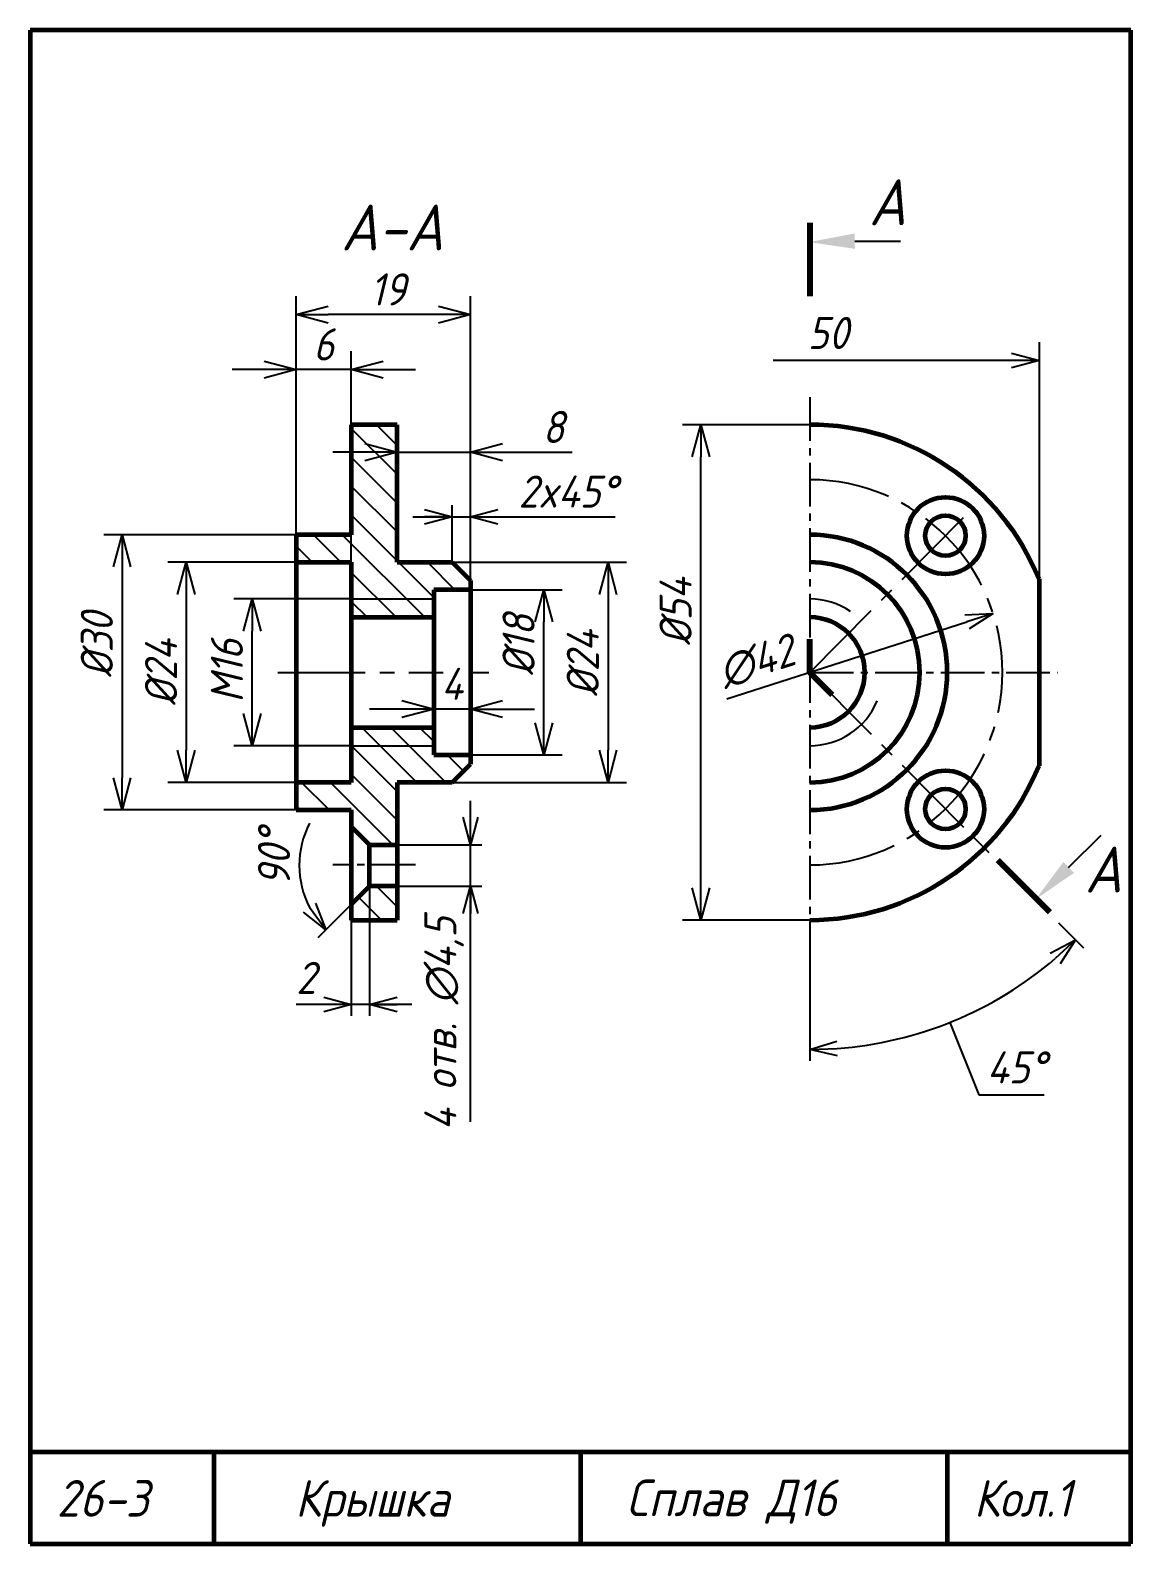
# Model space of a CAD drawing. Header units: millimetres. Extents: x -255 to 513, y 132 to 472.
# Drawn here: x 10 to 130, y 307 to 472 of the extents above; entities that cross this region are included whole.
import ezdxf

# ---------------------------------------------------------------- set-up
doc = ezdxf.new("R2010")
doc.units = ezdxf.units.MM
doc.header["$LTSCALE"] = 0.5
doc.linetypes.add('CENTER2', pattern=[28.575, 19.05, -3.175, 3.175, -3.175])
doc.linetypes.add('осевая2', pattern=[28.575, 19.05, -3.175, 3.175, -3.175])
doc.layers.get('Defpoints').update_dxf_attribs({"color": 5})
doc.styles.get("Standard").update_dxf_attribs({"font": 'isocpeui.ttf', "width": 0.9})
doc.dimstyles.new('Standart 1', dxfattribs={"dimtxt": 3.5, "dimasz": 3.5, "dimexe": 2, "dimexo": 0, "dimgap": 1, "dimtad": 1, "dimtoh": 1, "dimdec": 0, "dimtxsty": 'Standard', "dimblk": 'OPEN30', "dimcen": 2.5, "dimadec": 0, "dimazin": 0, "dimtfac": 1, "dimtdec": 0, "dimtmove": 0, "dimatfit": 3, "dimldrblk": 'DOTSMALL', "dimfxl": 0, "dimarcsym": 0})

# ---------------------------------------------------------------- blocks, each defined once
blk = doc.blocks.new('_Open30')
at = {"color": 0, "linetype": 'ByBlock', "lineweight": -2}
for p, q in [((-1, 0.268), (0, 0)), ((0, 0), (-1, -0.268)), ((0, 0), (-1, 0))]:
    blk.add_line(p, q, dxfattribs=at)
blk = doc.blocks.new('*D2')
at = {"color": 0, "lineweight": -2}
for p, q in [((50, 425), (50, 428)), ((58, 425), (58, 428)), ((46.5, 426), (43, 426)), ((50, 426), (58, 426)), ((61.5, 426), (69.1, 426))]:
    blk.add_line(p, q, dxfattribs=at)
at = {"layer": 'Defpoints', "color": 0}
for p in [(58, 426), (50, 425), (58, 425)]:
    blk.add_point(p, dxfattribs=at)
at = {"color": 0, "lineweight": -2, "xscale": 3.5, "yscale": 3.5, "zscale": 3.5}
blk.add_blockref('_Open30', (50, 426), dxfattribs=at)
at = {"color": 0, "lineweight": -2, "xscale": 3.5, "yscale": 3.5, "zscale": 3.5, "rotation": 180}
blk.add_blockref('_Open30', (58, 426), dxfattribs=at)
at = {"color": 0, "lineweight": -3, "insert": (67.05, 428.75), "char_height": 3.5, "attachment_point": 5}
blk.add_mtext('8', dxfattribs=at)
blk = doc.blocks.new('_DotSmall')
at = {"color": 0, "linetype": 'ByBlock', "const_width": 0.5}
blk.add_lwpolyline([(-0.0625, 0, 1), (0.0625, 0, 1)], format="xyb", close=True, dxfattribs=at)
blk = doc.blocks.new('*D3')
at = {"color": 0, "lineweight": -2}
for p, q in [((39.01, 417), (18.01, 417)), ((20.01, 413.5), (20.01, 390.5)), ((39.01, 387), (18.01, 387))]:
    blk.add_line(p, q, dxfattribs=at)
at = {"layer": 'Defpoints', "color": 0}
for p in [(39.01, 417), (20.01, 387), (39.01, 387)]:
    blk.add_point(p, dxfattribs=at)
at = {"color": 0, "lineweight": -2, "xscale": 3.5, "yscale": 3.5, "zscale": 3.5}
for p, rotation in [((20.01, 417), 90), ((20.01, 387), 270)]:
    blk.add_blockref('_Open30', p, dxfattribs=dict(at, rotation=rotation))
at = {"color": 0, "lineweight": -3, "insert": (17.26, 405), "char_height": 3.5, "attachment_point": 5, "rotation": 90}
blk.add_mtext('%%c30', dxfattribs=at)
blk = doc.blocks.new('*D4')
at = {"color": 0, "lineweight": -2}
for p, q in [((39.01, 414), (25.01, 414)), ((27.01, 410.5), (27.01, 393.5)), ((39.01, 390), (25.01, 390))]:
    blk.add_line(p, q, dxfattribs=at)
at = {"layer": 'Defpoints', "color": 0}
for p in [(39.01, 414), (27.01, 390), (39.01, 390)]:
    blk.add_point(p, dxfattribs=at)
at = {"color": 0, "lineweight": -2, "xscale": 3.5, "yscale": 3.5, "zscale": 3.5}
for p, rotation in [((27.01, 414), 90), ((27.01, 390), 270)]:
    blk.add_blockref('_Open30', p, dxfattribs=dict(at, rotation=rotation))
at = {"color": 0, "lineweight": -3, "insert": (24.26, 402), "char_height": 3.5, "attachment_point": 5, "rotation": 90}
blk.add_mtext('%%c24', dxfattribs=at)
blk = doc.blocks.new('*D5')
at = {"color": 0, "lineweight": -2}
for p, q in [((50.5, 398), (47, 398)), ((54, 399), (54, 396)), ((58, 398), (54, 398)), ((58, 399), (58, 396)), ((61.5, 398), (65, 398))]:
    blk.add_line(p, q, dxfattribs=at)
at = {"layer": 'Defpoints', "color": 0}
for p in [(54, 399), (54, 398), (58, 399)]:
    blk.add_point(p, dxfattribs=at)
at = {"color": 0, "lineweight": -2, "xscale": 3.5, "yscale": 3.5, "zscale": 3.5}
blk.add_blockref('_Open30', (54, 398), dxfattribs=at)
at = {"color": 0, "lineweight": -2, "xscale": 3.5, "yscale": 3.5, "zscale": 3.5, "rotation": 180}
blk.add_blockref('_Open30', (58, 398), dxfattribs=at)
at = {"color": 0, "lineweight": -3, "insert": (56, 400.75), "char_height": 3.5, "attachment_point": 5}
blk.add_mtext('4', dxfattribs=at)
blk = doc.blocks.new('*D6')
at = {"color": 0, "lineweight": -2}
for p, q in [((39, 436.25), (39, 443)), ((58, 420.21), (58, 443)), ((54.5, 441), (42.5, 441))]:
    blk.add_line(p, q, dxfattribs=at)
at = {"layer": 'Defpoints', "color": 0}
for p in [(39, 441), (39, 436.25), (58, 420.21)]:
    blk.add_point(p, dxfattribs=at)
at = {"color": 0, "lineweight": -2, "xscale": 3.5, "yscale": 3.5, "zscale": 3.5, "rotation": 180}
blk.add_blockref('_Open30', (39, 441), dxfattribs=at)
at = {"color": 0, "lineweight": -2, "xscale": 3.5, "yscale": 3.5, "zscale": 3.5}
blk.add_blockref('_Open30', (58, 441), dxfattribs=at)
at = {"color": 0, "lineweight": -3, "insert": (49.01, 443.75), "char_height": 3.5, "attachment_point": 5}
blk.add_mtext('19', dxfattribs=at)
blk = doc.blocks.new('*D7')
at = {"color": 0, "lineweight": -2}
for p, q in [((39, 417), (39, 437)), ((45, 414), (45, 437)), ((35.5, 435), (32, 435)), ((45, 435), (39, 435)), ((48.5, 435), (52, 435))]:
    blk.add_line(p, q, dxfattribs=at)
at = {"layer": 'Defpoints', "color": 0}
for p in [(39, 435), (39, 417), (45, 414)]:
    blk.add_point(p, dxfattribs=at)
at = {"color": 0, "lineweight": -2, "xscale": 3.5, "yscale": 3.5, "zscale": 3.5}
blk.add_blockref('_Open30', (39, 435), dxfattribs=at)
at = {"color": 0, "lineweight": -2, "xscale": 3.5, "yscale": 3.5, "zscale": 3.5, "rotation": 180}
blk.add_blockref('_Open30', (45, 435), dxfattribs=at)
at = {"color": 0, "lineweight": -3, "insert": (42, 437.75), "char_height": 3.5, "attachment_point": 5}
blk.add_mtext('6', dxfattribs=at)
blk = doc.blocks.new('*D8')
at = {"color": 0, "lineweight": -2}
for p, q in [((95, 429), (81.12, 429)), ((83.12, 378.5), (83.12, 425.5)), ((95, 375), (81.12, 375))]:
    blk.add_line(p, q, dxfattribs=at)
at = {"layer": 'Defpoints', "color": 0}
for p in [(83.12, 429), (95, 429), (95, 375)]:
    blk.add_point(p, dxfattribs=at)
at = {"color": 0, "lineweight": -2, "xscale": 3.5, "yscale": 3.5, "zscale": 3.5}
for p, rotation in [((83.12, 429), 90), ((83.12, 375), 270)]:
    blk.add_blockref('_Open30', p, dxfattribs=dict(at, rotation=rotation))
at = {"color": 0, "lineweight": -3, "insert": (80.37, 408.63), "char_height": 3.5, "attachment_point": 5, "rotation": 90}
blk.add_mtext('%%c54', dxfattribs=at)
blk = doc.blocks.new('*D9')
at = {"color": 0, "lineweight": -2}
for p, q in [((56, 414), (75, 414)), ((73, 410.5), (73, 393.5)), ((56, 390), (75, 390))]:
    blk.add_line(p, q, dxfattribs=at)
at = {"layer": 'Defpoints', "color": 0}
for p in [(56, 414), (56, 390), (73, 390)]:
    blk.add_point(p, dxfattribs=at)
at = {"color": 0, "lineweight": -2, "xscale": 3.5, "yscale": 3.5, "zscale": 3.5}
for p, rotation in [((73, 414), 90), ((73, 390), 270)]:
    blk.add_blockref('_Open30', p, dxfattribs=dict(at, rotation=rotation))
at = {"color": 0, "lineweight": -3, "insert": (70.25, 403), "char_height": 3.5, "attachment_point": 5, "rotation": 90}
blk.add_mtext('%%c24', dxfattribs=at)
blk = doc.blocks.new('*D10')
at = {"color": 0, "lineweight": -2}
for p, q in [((58, 411), (68, 411)), ((66, 396.5), (66, 407.5)), ((58, 393), (68, 393))]:
    blk.add_line(p, q, dxfattribs=at)
at = {"layer": 'Defpoints', "color": 0}
for p in [(58, 411), (66, 411), (58, 393)]:
    blk.add_point(p, dxfattribs=at)
at = {"color": 0, "lineweight": -2, "xscale": 3.5, "yscale": 3.5, "zscale": 3.5}
for p, rotation in [((66, 411), 90), ((66, 393), 270)]:
    blk.add_blockref('_Open30', p, dxfattribs=dict(at, rotation=rotation))
at = {"color": 0, "lineweight": -3, "insert": (63.25, 405), "char_height": 3.5, "attachment_point": 5, "rotation": 90}
blk.add_mtext('%%c18', dxfattribs=at)
blk = doc.blocks.new('*D11')
at = {"color": 0, "lineweight": -2}
for p, q in [((45, 410), (32.19, 410)), ((34.19, 397.5), (34.19, 406.5)), ((45, 394), (32.19, 394))]:
    blk.add_line(p, q, dxfattribs=at)
at = {"layer": 'Defpoints', "color": 0}
for p in [(34.19, 410), (45, 410), (45, 394)]:
    blk.add_point(p, dxfattribs=at)
at = {"color": 0, "lineweight": -2, "xscale": 3.5, "yscale": 3.5, "zscale": 3.5}
for p, rotation in [((34.19, 410), 90), ((34.19, 394), 270)]:
    blk.add_blockref('_Open30', p, dxfattribs=dict(at, rotation=rotation))
at = {"color": 0, "lineweight": -3, "insert": (31.44, 402.17), "char_height": 3.5, "attachment_point": 5, "rotation": 90}
blk.add_mtext('M16', dxfattribs=at)

msp = doc.modelspace()

# ---------------------------------------------------------------- hatches: boundary and pattern name
at = {"lineweight": -3}
h = msp.add_hatch(dxfattribs=at)
h.set_pattern_fill('ANSI31', scale=0.7, angle=90, style=0)
h.set_pattern_definition([(135, (-129, 282), (-1.571545, -1.571545), [])])
h.paths.add_polyline_path([(47, 375), (50, 375), (50, 378.7), (47, 378.7)])
h.paths.add_polyline_path([(47, 378.7), (45, 376.7), (45, 375), (47, 375)])
h.paths.add_polyline_path([(50, 390), (56, 390), (58, 392), (58, 393), (54, 393), (54, 394), (45, 394), (45, 390), (39, 390), (39, 387), (45, 387), (45, 385.2), (47, 383.2), (50, 383.2)])
h.paths.add_polyline_path([(54, 394), (54, 396), (45, 396), (45, 394)])
h.paths.add_polyline_path([(45, 410), (45, 408), (54, 408), (54, 410)])
h.paths.add_polyline_path([(50, 414), (50, 423), (45, 423), (45, 417), (39, 417), (39, 414), (45, 414), (45, 410), (54, 410), (54, 411), (58, 411), (58, 412), (56, 414)])
h.paths.add_polyline_path([(45, 423), (50, 423), (50, 429), (45, 429)])

# ---------------------------------------------------------------- linework, layer by layer
at = {"color": 7, "lineweight": 60}
for p, q in [((10, 472), (10, 307)), ((130, 472), (10, 472)), ((130, 307), (130, 472)), ((45, 429), (45, 417)), ((50, 429), (45, 429)), ((50, 414), (50, 429)), ((39, 417), (39, 387)), ((45, 417), (39, 417)), ((39, 414), (45, 414)), ((45, 414), (45, 390)), ((50, 414), (56, 414)), ((56, 414), (58, 412)), ((54, 411), (54, 393)), ((58, 411), (54, 411)), ((58, 412), (58, 392)), ((120, 412.2), (120, 391.8)), ((45, 408), (54, 408)), ((45, 396), (54, 396)), ((54, 393), (58, 393)), ((56, 390), (58, 392)), ((45, 390), (39, 390)), ((50, 390), (50, 375)), ((56, 390), (50, 390)), ((39, 387), (45, 387)), ((45, 387), (45, 375)), ((45, 385.2), (47, 383.2)), ((47, 383.2), (50, 383.2)), ((47, 378.7), (47, 383.2)), ((45, 376.7), (47, 378.7)), ((50, 378.7), (47, 378.7)), ((45, 375), (50, 375)), ((10, 317), (10, 307)), ((130, 317), (10, 317)), ((30, 317), (30, 307)), ((70, 317), (70, 307)), ((110, 317), (110, 307)), ((10, 307), (130, 307))]:
    msp.add_line(p, q, dxfattribs=at)
at = {"color": 7, "lineweight": 80}
for p, q in [((95, 451.01), (95, 443)), ((95, 402), (95, 405.6)), ((95, 402), (97.44, 399.54)), ((121.18, 375.85), (115.52, 381.51))]:
    msp.add_line(p, q, dxfattribs=at)
at = {"color": 7}
for p, q in [((99.9, 449), (104.9, 449.01)), ((112.94, 383.94), (114.52, 382.35))]:
    msp.add_line(p, q, dxfattribs=at)
at = {"color": 7, "lineweight": -3}
for p, q in [((120, 438), (120, 412)), ((117, 436), (91, 436)), ((56, 414), (56, 420.21)), ((58, 412), (58, 420.21)), ((51.7, 418.96), (73.77, 418.96)), ((45, 410), (54, 410)), ((85.96, 399.1), (112.14, 407.5)), ((45, 394), (54, 394)), ((58, 353), (58, 388)), ((50, 383.2), (59.25, 383.2)), ((123.23, 380.73), (126.77, 384.26)), ((47, 378.7), (47, 364.54)), ((50, 378.7), (59.25, 378.7)), ((45, 376.7), (41.35, 373.05)), ((45, 375), (45, 364.54)), ((122.13, 374.68), (124.85, 371.95)), ((95, 373), (95, 359.64)), ((51.59, 365.79), (39, 365.79)), ((110.26, 363.83), (113.42, 355.93)), ((113.42, 355.93), (120.55, 355.93))]:
    msp.add_line(p, q, dxfattribs=at)
at = {"color": 7, "linetype": 'осевая2', "lineweight": -3, "ltscale": 0.5}
for p, q in [((95, 432), (95, 373)), ((95, 402), (122, 402)), ((52, 381), (43, 381))]:
    msp.add_line(p, q, dxfattribs=at)
at = {"color": 7, "linetype": 'осевая2', "lineweight": -3}
for p, q in [((95, 402), (112.94, 420.06)), ((37, 402), (55.01, 402)), ((95, 402), (112.94, 383.94))]:
    msp.add_line(p, q, dxfattribs=at)
at = {"color": 7, "linetype": 'CENTER2', "ltscale": 5}
msp.add_line((58.01, 402), (60, 402), dxfattribs=at)
at = {"color": 7, "lineweight": 60}
for centre, radius in [((109.8, 416.9), 4.2), ((109.8, 416.9), 2.2), ((109.8, 387.1), 4.2), ((109.8, 387.1), 2.2)]:
    msp.add_circle(centre, radius, dxfattribs=at)
for radius, start, end in [(27, 22.1916, 90), (15, 270, 90), (12, 270, 90), (6, 270, 90), (27, 270, 337.8084)]:
    msp.add_arc((95, 402), radius, start, end, dxfattribs=at)
at = {"color": 7, "linetype": 'осевая2', "lineweight": -3}
msp.add_arc((95, 402), 21, 270, 90, dxfattribs=at)
at = {"color": 7, "lineweight": -3}
for centre, radius, start, end in [((95, 402), 8, 56.1666, 90), ((95, 402), 8, 270, 337.0142), ((49.25, 380.95), 9.92, 152.3914, 207.6086), ((95, 402), 41.11, 274.1821, 310.6272)]:
    msp.add_arc(centre, radius, start, end, dxfattribs=at)
at = {"color": 7}
for points in [[(99.92, 448.17), (99.88, 449.84), (94.9, 448.91)], [(122.66, 381.33), (123.81, 380.13), (119.63, 377.26)]]:
    msp.add_solid(points, dxfattribs=at)

# ---------------------------------------------------------------- block references
at = {"color": 7, "lineweight": -3, "xscale": 3, "yscale": 3, "zscale": 3}
for p in [(120, 436), (56, 418.96), (45, 365.79)]:
    msp.add_blockref('_Open30', p, dxfattribs=at)
at = {"color": 7, "lineweight": -3, "yscale": 3, "zscale": 3}
for p, xscale, rotation in [((58, 418.96), 3, 180), ((58, 383.2), 3, 270), ((58, 378.7), 3, 90), ((42.23, 373.93), 3.000000000000016, 306.3042851972219), ((123.97, 372.83), 2.999999999999958, 42.71824601271784), ((47, 365.79), 3, 180), ((95, 360.89), 2.999999999999988, 182.091062209503)]:
    msp.add_blockref('_Open30', p, dxfattribs=dict(at, xscale=xscale, rotation=rotation))
at = {"color": 7, "xscale": 3.000000000000025, "yscale": 3, "zscale": 3, "rotation": 17.78713251833609}
msp.add_blockref('_Open30', (115, 408.42), dxfattribs=at)

# ---------------------------------------------------------------- texts
at = {"color": 7, "width": 0.9}
for s, height, p in [('А', 5, (101.46, 450.75)), ('А-А', 5, (43.9, 448)), ('А', 5, (125, 378)), ('26-3', 4, (12.89, 309.95)), ('Крышка', 4, (38.89, 309.95)), ('Сплав Д16', 4, (75, 310)), ('Кол.1', 4, (112.89, 309.95))]:
    msp.add_text(s, height=height, dxfattribs=at).set_placement(p)
at = {"color": 7, "lineweight": -3, "width": 0.9}
msp.add_text('4 отв. ∅4,5', height=3.5, rotation=90, dxfattribs=at).set_placement((56.47, 352.08))
at = {"color": 7, "insert": (97, 439), "char_height": 3.5, "attachment_point": 5}
msp.add_mtext('50', dxfattribs=at)
at = {"color": 7, "lineweight": -3, "char_height": 3.5, "attachment_point": 5}
for s, insert in [('2x45%%d', (68.62, 421.71)), ('2', (40.08, 368.69)), ('45°', (117.55, 358.93))]:
    msp.add_mtext(s, dxfattribs=dict(at, insert=insert))
for s, insert, rotation in [('∅42', (89.2, 403.19), 17.7871), ('90°', (36.58, 381.83), 90)]:
    msp.add_mtext(s, dxfattribs=dict(at, insert=insert, rotation=rotation))

# ---------------------------------------------------------------- dimensions: what is measured, and where the dimension line sits
at = {"color": 7, "lineweight": -3}
for base, p1, p2, picture, middle in [((39, 441), (58, 420.21), (39, 436.25), '*D6', (49.01, 441)), ((39, 435), (45, 414), (39, 417), '*D7', (42, 435)), ((58, 426), (50, 425), (58, 425), '*D2', (67.05, 426)), ((54, 398), (58, 399), (54, 399), '*D5', (56, 398))]:
    dim = msp.add_linear_dim(base=base, p1=p1, p2=p2, dimstyle='Standart 1', dxfattribs=at)
    dim.commit()
    dim.dimension.update_dxf_attribs({"geometry": picture, "text_midpoint": middle, "dimtype": 160})
for base, p1, p2, text, picture, middle in [((83.12, 429), (95, 375), (95, 429), '%%c54', '*D8', (83.12, 408.63)), ((20.01, 387), (39.01, 417), (39.01, 387), '%%c30', '*D3', (20.01, 405)), ((27.01, 390), (39.01, 414), (39.01, 390), '%%c24', '*D4', (27.01, 402)), ((73, 390), (56, 414), (56, 390), '%%c24', '*D9', (73, 403)), ((66, 411), (58, 393), (58, 411), '%%c18', '*D10', (66, 405)), ((34.19, 410), (45, 394), (45, 410), 'M16', '*D11', (34.19, 402.17))]:
    dim = msp.add_linear_dim(base=base, p1=p1, p2=p2, angle=90, text=text, dimstyle='Standart 1', dxfattribs=at)
    dim.commit()
    dim.dimension.update_dxf_attribs({"geometry": picture, "text_midpoint": middle, "dimtype": 160})

doc.saveas('drawing.dxf')
